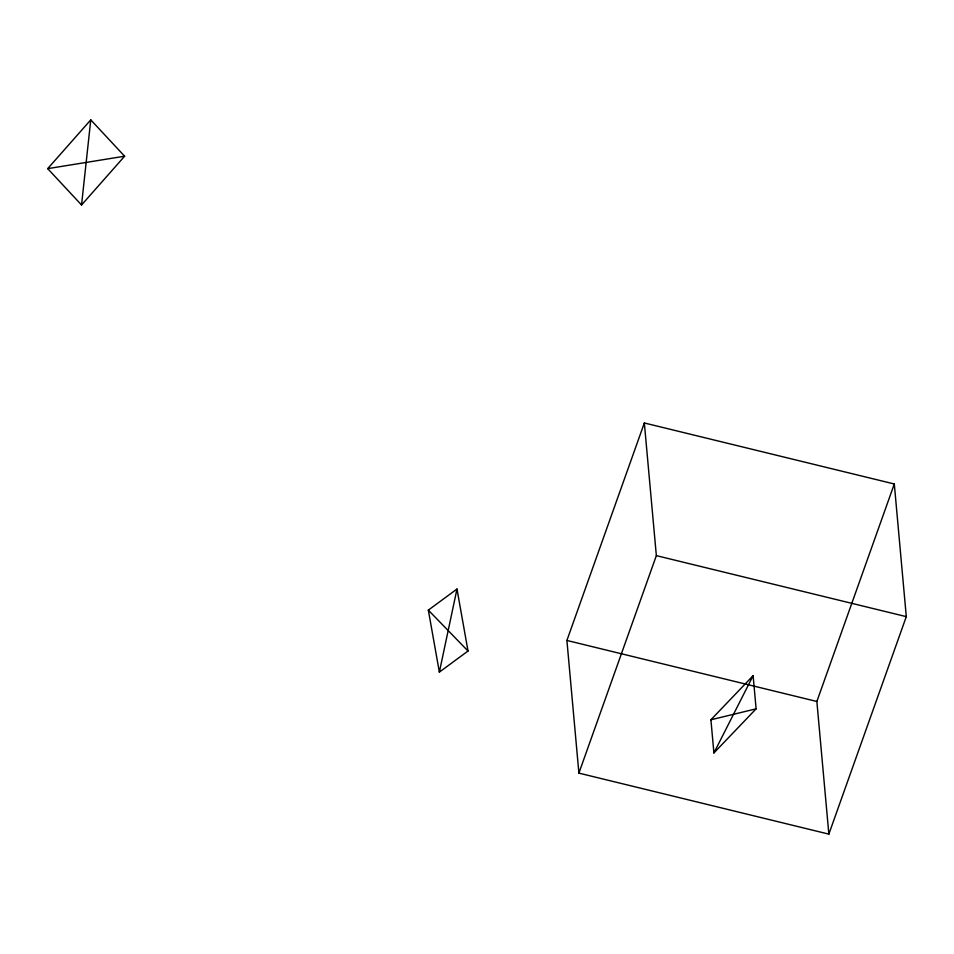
<?xml version="1.0" encoding="UTF-8"?>
<svg xmlns="http://www.w3.org/2000/svg" width="954" height="954" viewBox="0 0 954 954"><rect width="100%" height="100%" fill="white"/><g stroke="black" fill="none" stroke-linecap="round" stroke-linejoin="round"><path stroke-width="1.43" d="M81.543 204.991L90.773 119.87L124.616 156.217L81.543 204.991L47.7 168.643L90.773 119.87M439.365 672.117L456.978 589.035L428.334 610.131L439.365 672.117L468.02 651.022L456.978 589.035M566.903 640.456L644.344 422.98L894.303 483.988L906.3 616.642L828.859 834.13L578.899 773.122L566.903 640.456L816.862 701.476L828.859 834.13M578.899 773.122L656.352 555.633L644.344 422.98M816.862 701.476L894.303 483.988M713.914 752.944L753.111 675.67L756.117 708.834L713.914 752.944L710.909 719.781L753.111 675.67M710.909 719.781L756.117 708.834M47.7 168.643L124.616 156.217M656.352 555.633L906.3 616.642M428.334 610.131L468.02 651.022"/></g></svg>
